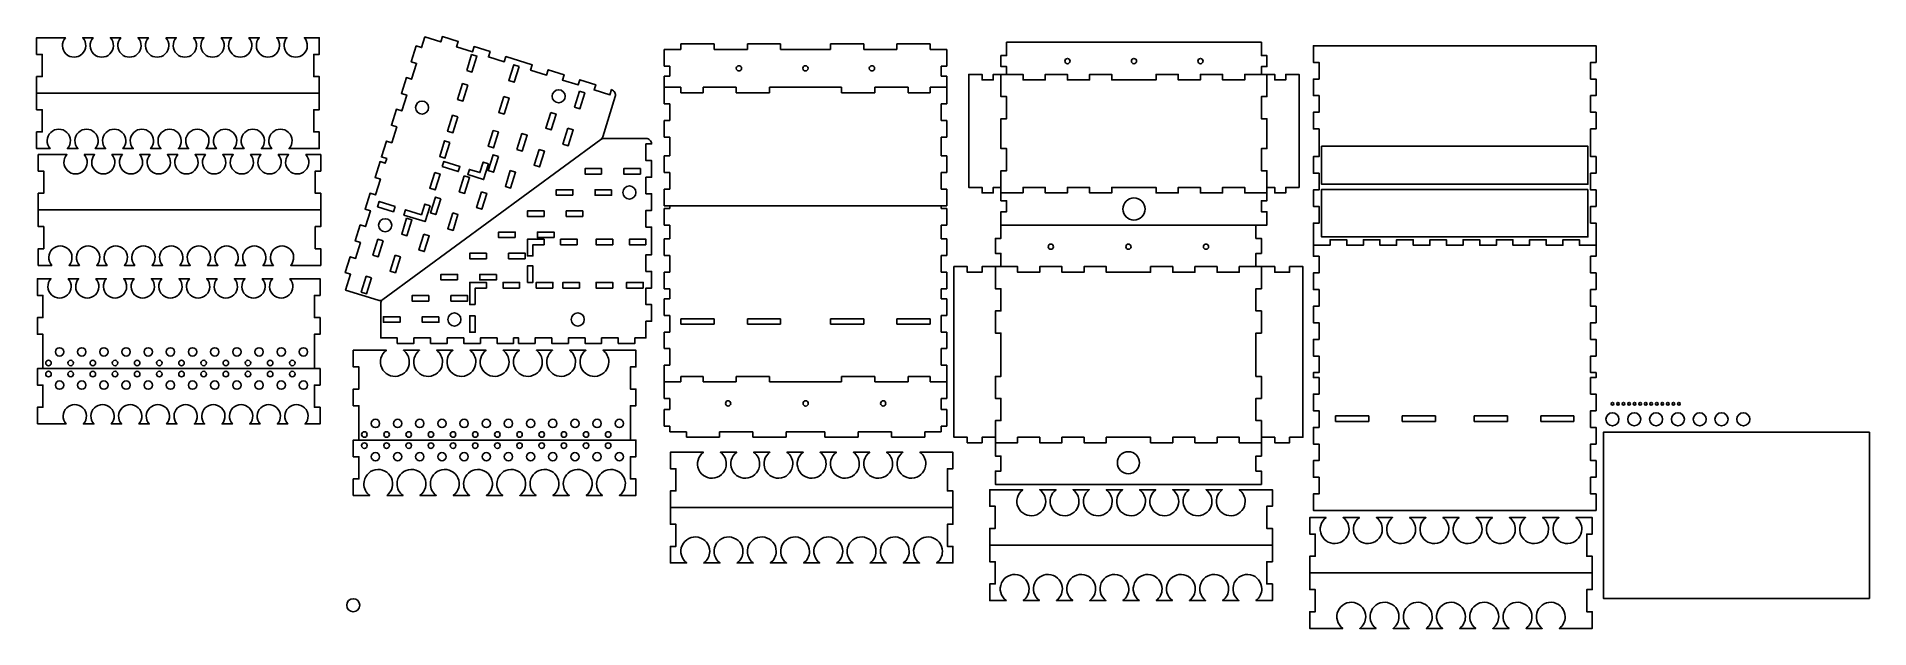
# Model space of a CAD drawing. Header units: inches. Extents: x -14.3 to 68.4, y -1 to 25.7.
import ezdxf

# ---------------------------------------------------------------- set-up
doc = ezdxf.new("R2010")
doc.units = ezdxf.units.IN
doc.header["$MEASUREMENT"] = 0
doc.layers.add('CAD', color=7, linetype='Continuous')
for name, color, linetype, lineweight in [('GW Shelves', 2, 'Continuous', 25), ('Holes', 1, 'Continuous', 25), ('Holes ... Brush Holes', 1, 'Continuous', 25), ('Holes ... Small Magnet Holes', 30, 'Continuous', 25), ('Large Drawer', 3, 'Continuous', 25), ('Sides', 5, 'Continuous', 25), ('Small Drawer', 3, 'Continuous', 25)]:
    doc.layers.add(name, color=color, linetype=linetype, lineweight=lineweight)
doc.layers.add('Holes ... Large Magnet Holes', color=16, linetype='Continuous', lineweight=25, true_color=0x800000)
doc.layers.add('Reaper Shelves', color=96, linetype='Continuous', lineweight=25, true_color=0x008000)

msp = doc.modelspace()

# ---------------------------------------------------------------- linework, layer by layer
at = {"layer": 'CAD', "color": 5, "linetype": 'Continuous'}
for p, q in [((14.031, 25.078), (14.781, 25.078)), ((14.031, 24.328), (14.031, 25.078)), ((14.781, 25.328), (16.281, 25.328)), ((14.781, 25.328), (14.781, 25.078)), ((16.281, 25.328), (16.281, 25.078)), ((16.281, 25.078), (17.781, 25.078)), ((17.781, 25.328), (17.781, 25.078)), ((17.781, 25.328), (19.281, 25.328)), ((19.281, 25.328), (19.281, 25.078)), ((19.281, 25.078), (21.531, 25.078)), ((21.531, 25.328), (21.531, 25.078)), ((21.531, 25.328), (23.031, 25.328)), ((23.031, 25.328), (23.031, 25.078)), ((23.031, 25.078), (24.531, 25.078)), ((24.531, 25.328), (24.531, 25.078)), ((24.531, 25.328), (26.031, 25.328)), ((26.031, 25.328), (26.031, 25.078)), ((26.031, 25.078), (26.781, 25.078)), ((26.781, 25.078), (26.781, 24.328)), ((14.281, 24.328), (14.031, 24.328)), ((14.281, 23.878), (14.281, 24.328)), ((26.781, 24.328), (26.531, 24.328)), ((26.531, 24.328), (26.531, 23.878)), ((14.031, 23.378), (14.031, 23.878)), ((14.281, 23.878), (14.031, 23.878)), ((14.031, 23.378), (14.781, 23.378)), ((14.031, 23.128), (14.031, 23.378)), ((14.781, 23.128), (14.781, 23.378)), ((15.781, 23.128), (15.781, 23.378)), ((15.781, 23.378), (17.281, 23.378)), ((17.281, 23.128), (17.281, 23.378)), ((18.781, 23.128), (18.781, 23.378)), ((18.781, 23.378), (22.031, 23.378)), ((22.031, 23.128), (22.031, 23.378)), ((23.531, 23.128), (23.531, 23.378)), ((23.531, 23.378), (25.031, 23.378)), ((25.031, 23.128), (25.031, 23.378)), ((26.031, 23.128), (26.031, 23.378)), ((26.031, 23.378), (26.781, 23.378)), ((26.781, 23.878), (26.531, 23.878)), ((26.781, 23.878), (26.781, 23.378)), ((26.781, 23.378), (26.781, 23.128)), ((14.031, 22.628), (14.031, 23.128)), ((14.031, 22.628), (14.281, 22.628)), ((14.281, 21.878), (14.281, 22.628)), ((14.781, 23.128), (15.781, 23.128)), ((17.281, 23.128), (18.781, 23.128)), ((22.031, 23.128), (23.531, 23.128)), ((25.031, 23.128), (26.031, 23.128)), ((26.531, 22.628), (26.531, 21.878)), ((26.531, 22.628), (26.781, 22.628)), ((26.781, 23.128), (26.781, 22.628)), ((14.031, 21.878), (14.281, 21.878)), ((14.031, 21.128), (14.031, 21.878)), ((26.531, 21.878), (26.781, 21.878)), ((26.781, 21.878), (26.781, 21.128)), ((14.031, 21.128), (14.281, 21.128)), ((14.281, 20.278), (14.281, 21.128)), ((26.531, 21.128), (26.531, 20.278)), ((26.531, 21.128), (26.781, 21.128)), ((14.031, 19.528), (14.031, 20.278)), ((14.281, 20.278), (14.031, 20.278)), ((26.781, 20.278), (26.531, 20.278)), ((26.781, 20.278), (26.781, 19.528)), ((14.281, 19.528), (14.031, 19.528)), ((14.281, 18.778), (14.281, 19.528)), ((26.781, 19.528), (26.531, 19.528)), ((26.531, 19.528), (26.531, 18.778)), ((14.031, 18.028), (14.031, 18.778)), ((14.281, 18.778), (14.031, 18.778)), ((26.781, 18.778), (26.531, 18.778)), ((26.781, 18.778), (26.781, 18.028)), ((26.781, 18.028), (14.031, 18.028)), ((14.031, 17.903), (14.031, 17.153)), ((14.281, 17.903), (14.031, 17.903)), ((14.281, 18.028), (14.281, 17.903)), ((26.531, 17.903), (26.531, 18.028)), ((26.781, 17.903), (26.531, 17.903)), ((26.781, 17.153), (26.781, 17.903)), ((14.031, 17.153), (14.281, 17.153)), ((14.281, 17.153), (14.281, 16.528)), ((26.531, 17.153), (26.781, 17.153)), ((14.031, 16.528), (14.281, 16.528)), ((14.031, 16.528), (14.031, 15.778)), ((14.031, 15.778), (14.281, 15.778)), ((14.281, 15.778), (14.281, 15.028)), ((26.531, 16.528), (26.781, 16.528)), ((26.531, 15.028), (26.531, 15.778)), ((26.531, 15.778), (26.781, 15.778)), ((26.781, 15.778), (26.781, 16.528)), ((14.031, 15.028), (14.281, 15.028)), ((14.031, 15.028), (14.031, 14.278)), ((26.531, 15.028), (26.781, 15.028)), ((26.781, 14.278), (26.781, 15.028)), ((14.031, 14.278), (14.281, 14.278)), ((14.281, 14.278), (14.281, 13.828)), ((26.531, 13.828), (26.531, 14.278)), ((26.531, 14.278), (26.781, 14.278)), ((14.031, 13.828), (14.281, 13.828)), ((14.031, 13.828), (14.031, 13.078)), ((26.531, 13.828), (26.781, 13.828)), ((26.781, 13.078), (26.781, 13.828)), ((14.031, 13.078), (14.281, 13.078)), ((14.281, 13.078), (14.281, 12.328)), ((26.531, 12.328), (26.531, 13.078)), ((26.531, 13.078), (26.781, 13.078)), ((14.031, 12.328), (14.281, 12.328)), ((14.031, 12.328), (14.031, 11.578)), ((14.031, 11.578), (14.281, 11.578)), ((14.281, 11.578), (14.281, 10.828)), ((26.531, 12.328), (26.781, 12.328)), ((26.531, 10.828), (26.531, 11.578)), ((26.531, 11.578), (26.781, 11.578)), ((26.781, 11.578), (26.781, 12.328)), ((14.031, 10.828), (14.281, 10.828)), ((14.031, 10.828), (14.031, 10.078)), ((26.531, 10.828), (26.781, 10.828)), ((26.781, 10.078), (26.781, 10.828)), ((14.031, 10.078), (14.031, 9.328)), ((14.031, 10.078), (14.781, 10.078)), ((14.781, 10.328), (15.781, 10.328)), ((14.781, 10.328), (14.781, 10.078)), ((15.781, 10.328), (15.781, 10.078)), ((15.781, 10.078), (17.281, 10.078)), ((17.281, 10.328), (17.281, 10.078)), ((17.281, 10.328), (18.781, 10.328)), ((18.781, 10.328), (18.781, 10.078)), ((18.781, 10.078), (22.031, 10.078)), ((22.031, 10.328), (22.031, 10.078)), ((22.031, 10.328), (23.531, 10.328)), ((23.531, 10.328), (23.531, 10.078)), ((23.531, 10.078), (25.031, 10.078)), ((25.031, 10.328), (25.031, 10.078)), ((25.031, 10.328), (26.031, 10.328)), ((26.031, 10.328), (26.031, 10.078)), ((26.031, 10.078), (26.781, 10.078)), ((26.781, 9.328), (26.781, 10.078)), ((14.281, 9.328), (14.031, 9.328)), ((14.281, 9.328), (14.281, 8.828)), ((26.781, 9.328), (26.531, 9.328)), ((26.531, 8.828), (26.531, 9.328)), ((14.031, 8.828), (14.031, 8.078)), ((14.281, 8.828), (14.031, 8.828)), ((26.781, 8.828), (26.531, 8.828)), ((26.781, 8.078), (26.781, 8.828)), ((14.031, 8.078), (14.281, 8.078)), ((14.281, 8.078), (14.281, 7.828)), ((14.281, 7.828), (15.031, 7.828)), ((15.031, 7.828), (15.031, 7.578)), ((15.031, 7.578), (16.531, 7.578)), ((16.531, 7.828), (16.531, 7.578)), ((16.531, 7.828), (18.031, 7.828)), ((18.031, 7.828), (18.031, 7.578)), ((18.031, 7.578), (19.531, 7.578)), ((19.531, 7.828), (19.531, 7.578)), ((19.531, 7.828), (21.281, 7.828)), ((21.281, 7.578), (21.281, 7.828)), ((21.281, 7.578), (22.781, 7.578)), ((22.781, 7.578), (22.781, 7.828)), ((22.781, 7.828), (24.281, 7.828)), ((24.281, 7.578), (24.281, 7.828)), ((24.281, 7.578), (25.781, 7.578)), ((25.781, 7.578), (25.781, 7.828)), ((25.781, 7.828), (26.531, 7.828)), ((26.531, 7.828), (26.531, 8.078)), ((26.531, 8.078), (26.781, 8.078))]:
    msp.add_line(p, q, dxfattribs=at)
at = {"layer": 'CAD', "linetype": 'Continuous', "flags": 128}
for points in [[(43.323, 16.245), (44.073, 16.245), (44.073, 16.495), (44.823, 16.495), (44.823, 16.245), (45.573, 16.245), (45.573, 16.495), (46.323, 16.495), (46.323, 16.245), (47.073, 16.245), (47.073, 16.495), (47.823, 16.495), (47.823, 16.245), (48.573, 16.245), (48.573, 16.495), (49.323, 16.495), (49.323, 16.245), (50.073, 16.245), (50.073, 16.495), (50.823, 16.495), (50.823, 16.245), (51.573, 16.245), (51.573, 16.495), (52.323, 16.495), (52.323, 16.245), (53.073, 16.245), (53.073, 16.495), (53.823, 16.495), (53.823, 16.245), (54.573, 16.245), (54.573, 16.495), (55.323, 16.495), (55.323, 16.245), (56.073, 16.245), (56.073, 16.495), (56.073, 17.245), (55.823, 17.245), (55.823, 17.995), (56.073, 17.995), (56.073, 18.745), (55.823, 18.745), (55.823, 19.495), (56.073, 19.495), (56.073, 20.245), (55.823, 20.245), (55.823, 21.495), (56.073, 21.495), (56.073, 22.245), (55.823, 22.245), (55.823, 22.995), (56.073, 22.995), (56.073, 23.745), (55.823, 23.745), (55.823, 24.495), (56.073, 24.495), (56.073, 25.245), (43.323, 25.245), (43.323, 24.495), (43.573, 24.495), (43.573, 23.745), (43.323, 23.745), (43.323, 22.995), (43.573, 22.995), (43.573, 22.245), (43.323, 22.245), (43.323, 21.495), (43.573, 21.495), (43.573, 20.245), (43.323, 20.245), (43.323, 19.495), (43.573, 19.495), (43.573, 18.745), (43.323, 18.745), (43.323, 17.995), (43.573, 17.995), (43.573, 17.245), (43.323, 17.245), (43.323, 16.495), (43.323, 16.245), (43.323, 15.745), (43.573, 15.745), (43.573, 14.995), (43.323, 14.995), (43.323, 14.245), (43.573, 14.245), (43.573, 13.495), (43.323, 13.495), (43.323, 12.745), (43.573, 12.745), (43.573, 11.995), (43.323, 11.995), (43.323, 11.245), (43.573, 11.245), (43.573, 10.495), (43.323, 10.495), (43.323, 10.275), (43.573, 10.275), (43.573, 9.525), (43.323, 9.525), (43.323, 8.775), (43.573, 8.775), (43.573, 8.025), (43.323, 8.025), (43.323, 7.275), (43.573, 7.275), (43.573, 6.525), (43.323, 6.525), (43.323, 5.775), (43.573, 5.775), (43.573, 5.025), (43.323, 5.025), (43.323, 4.275), (56.073, 4.275), (56.073, 5.025), (55.823, 5.025), (55.823, 5.775), (56.073, 5.775), (56.073, 6.525), (55.823, 6.525), (55.823, 7.275), (56.073, 7.275), (56.073, 8.025), (55.823, 8.025), (55.823, 8.775), (56.073, 8.775), (56.073, 9.525), (55.823, 9.525), (55.823, 10.275), (56.073, 10.275), (56.073, 10.495), (55.823, 10.495), (55.823, 11.245), (56.073, 11.245), (56.073, 11.995), (55.823, 11.995), (55.823, 12.745), (56.073, 12.745), (56.073, 13.495), (55.823, 13.495), (55.823, 14.245), (56.073, 14.245), (56.073, 14.995), (55.823, 14.995), (55.823, 15.745), (56.073, 15.745), (56.073, 16.245)], [(68.402, 0.305), (68.402, 7.805), (56.402, 7.805), (56.402, 0.305), (68.402, 0.305)]]:
    msp.add_lwpolyline(points, dxfattribs=at)
at = {"layer": 'CAD', "flags": 128}
for points in [[(43.688, 20.715), (43.688, 18.995), (55.708, 18.995), (55.708, 20.715), (43.688, 20.715)], [(55.708, 18.765), (55.708, 16.62), (43.688, 16.62), (43.688, 18.765), (55.708, 18.765)]]:
    msp.add_lwpolyline(points, dxfattribs=at)
at = {"layer": 'CAD', "color": 5, "linetype": 'Continuous'}
for centre, radius in [((56.811, 9.09), 0.0591), ((57.061, 9.09), 0.0591), ((57.311, 9.09), 0.0591), ((57.561, 9.09), 0.0591), ((57.811, 9.09), 0.0591), ((58.061, 9.09), 0.0591), ((58.311, 9.09), 0.0591), ((58.561, 9.09), 0.0591), ((58.811, 9.09), 0.0591), ((59.061, 9.09), 0.0591), ((59.311, 9.09), 0.0591), ((59.561, 9.09), 0.0591), ((59.811, 9.09), 0.0591), ((56.811, 8.39), 0.295), ((57.795, 8.39), 0.295), ((58.78, 8.39), 0.295), ((59.764, 8.39), 0.295), ((60.748, 8.39), 0.295), ((61.732, 8.39), 0.295), ((62.717, 8.39), 0.295), ((0, 0), 0.295)]:
    msp.add_circle(centre, radius, dxfattribs=at)
at = {"layer": 'GW Shelves', "linetype": 'Continuous'}
for p, q in [((27.057, 4.406), (14.307, 4.406)), ((41.467, 2.713), (28.717, 2.713))]:
    msp.add_line(p, q, dxfattribs=at)
at = {"layer": 'GW Shelves', "linetype": 'Continuous', "flags": 128}
for points in [[(0.253, 7.453), (0.253, 9.003), (0.003, 9.003), (0.003, 9.753), (0.253, 9.753), (0.253, 10.753), (0.003, 10.753), (0.003, 11.503), (1.495, 11.503, 1.629793), (2.528, 10.978, 0.239484), (2.261, 11.503), (2.995, 11.503, 1.629793), (4.028, 10.978, 0.239484), (3.761, 11.503), (4.495, 11.503, 1.629793), (5.528, 10.978, 0.239484), (5.261, 11.503), (5.995, 11.503, 1.629793), (7.028, 10.978, 0.239484), (6.761, 11.503), (7.495, 11.503, 1.629793), (8.528, 10.978, 0.239484), (8.261, 11.503), (8.995, 11.503, 1.629793), (10.028, 10.978, 0.239484), (9.761, 11.503), (10.495, 11.503, 1.629793), (11.528, 10.978, 0.239484), (11.261, 11.503), (12.753, 11.503), (12.753, 10.753), (12.503, 10.753), (12.503, 9.753), (12.753, 9.753), (12.753, 9.003), (12.503, 9.003), (12.503, 7.453)], [(1.511, 4.953, 1.629793), (0.478, 5.478, 0.239484), (0.745, 4.953), (0.003, 4.953), (0.003, 5.703), (0.253, 5.703), (0.253, 6.703), (0.003, 6.703), (0.003, 7.453), (12.753, 7.453), (12.753, 6.703), (12.503, 6.703), (12.503, 5.703), (12.753, 5.703), (12.753, 4.953), (12.011, 4.953, 1.629793), (10.978, 5.478, 0.239484), (11.245, 4.953), (10.511, 4.953, 1.629793), (9.478, 5.478, 0.239484), (9.745, 4.953), (9.011, 4.953, 1.629793), (7.978, 5.478, 0.239484), (8.245, 4.953), (7.511, 4.953, 1.629793), (6.478, 5.478, 0.239484), (6.745, 4.953), (6.011, 4.953, 1.629793), (4.978, 5.478, 0.239484), (5.245, 4.953), (4.511, 4.953, 1.629793), (3.478, 5.478, 0.239484), (3.745, 4.953), (3.011, 4.953, 1.629793), (1.978, 5.478, 0.239484), (2.245, 4.953), (1.511, 4.953)], [(19.832, 6.381, 0.239484), (19.565, 6.906), (20.299, 6.906, 1.629793), (21.332, 6.381, 0.239484), (21.065, 6.906), (21.799, 6.906, 1.629793), (22.832, 6.381, 0.239484), (22.565, 6.906), (23.299, 6.906, 1.629793), (24.332, 6.381, 0.239484), (24.065, 6.906), (24.799, 6.906, 1.629793), (25.832, 6.381, 0.239484), (25.565, 6.906), (27.057, 6.906), (27.057, 6.156), (26.807, 6.156), (26.807, 5.156), (27.057, 5.156), (27.057, 4.406), (27.057, 3.656), (26.807, 3.656), (26.807, 2.656), (27.057, 2.656), (27.057, 1.906), (26.315, 1.906, 0.239484), (26.582, 2.431, 1.629793), (25.549, 1.906), (24.815, 1.906, 0.239484), (25.082, 2.431, 1.629793), (24.049, 1.906), (23.315, 1.906, 0.239484), (23.582, 2.431, 1.629793), (22.549, 1.906), (21.815, 1.906, 0.239484), (22.082, 2.431, 1.629793), (21.049, 1.906), (20.315, 1.906, 0.239484), (20.582, 2.431, 1.629793), (19.549, 1.906), (18.815, 1.906, 0.239484), (19.082, 2.431, 1.629793), (18.049, 1.906), (17.315, 1.906, 0.239484), (17.582, 2.431, 1.629793), (16.549, 1.906), (15.815, 1.906, 0.239484), (16.082, 2.431, 1.629793), (15.049, 1.906), (14.307, 1.906), (14.307, 2.656), (14.557, 2.656), (14.557, 3.656), (14.307, 3.656), (14.307, 4.406), (14.307, 5.156), (14.557, 5.156), (14.557, 6.156), (14.307, 6.156), (14.307, 6.906), (15.799, 6.906, 1.629793), (16.832, 6.381, 0.239484), (16.565, 6.906), (17.299, 6.906, 1.629793), (18.332, 6.381, 0.239484), (18.065, 6.906), (18.799, 6.906, 1.629793), (19.832, 6.381)], [(37.242, 4.688, 0.239484), (36.975, 5.213), (37.708, 5.213, 1.629793), (38.742, 4.688, 0.239484), (38.475, 5.213), (39.208, 5.213, 1.629793), (40.242, 4.688, 0.239484), (39.975, 5.213), (41.467, 5.213), (41.467, 4.463), (41.217, 4.463), (41.217, 3.463), (41.467, 3.463), (41.467, 2.713), (41.467, 1.963), (41.217, 1.963), (41.217, 0.963), (41.467, 0.963), (41.467, 0.213), (40.725, 0.213, 0.239484), (40.992, 0.738, 1.629793), (39.958, 0.213), (39.225, 0.213, 0.239484), (39.492, 0.738, 1.629793), (38.458, 0.213), (37.725, 0.213, 0.239484), (37.992, 0.738, 1.629793), (36.958, 0.213), (36.225, 0.213, 0.239484), (36.492, 0.738, 1.629793), (35.458, 0.213), (34.725, 0.213, 0.239484), (34.992, 0.738, 1.629793), (33.958, 0.213), (33.225, 0.213, 0.239484), (33.492, 0.738, 1.629793), (32.458, 0.213), (31.725, 0.213, 0.239484), (31.992, 0.738, 1.629793), (30.958, 0.213), (30.225, 0.213, 0.239484), (30.492, 0.738, 1.629793), (29.458, 0.213), (28.717, 0.213), (28.717, 0.963), (28.967, 0.963), (28.967, 1.963), (28.717, 1.963), (28.717, 2.713), (28.717, 3.463), (28.967, 3.463), (28.967, 4.463), (28.717, 4.463), (28.717, 5.213), (30.208, 5.213, 1.629793), (31.242, 4.688, 0.239484), (30.975, 5.213), (31.708, 5.213, 1.629793), (32.742, 4.688, 0.239484), (32.475, 5.213), (33.208, 5.213, 1.629793), (34.242, 4.688, 0.239484), (33.975, 5.213), (34.708, 5.213, 1.629793), (35.742, 4.688, 0.239484), (35.475, 5.213), (36.208, 5.213, 1.629793), (37.242, 4.688)], [(43.153, 1.457), (55.903, 1.457), (55.903, 0.707), (55.653, 0.707), (55.653, -0.293), (55.903, -0.293), (55.903, -1.043), (54.411, -1.043, 0.239484), (54.678, -0.518, 1.629793), (53.644, -1.043), (52.911, -1.043, 0.239484), (53.178, -0.518, 1.629793), (52.144, -1.043), (51.411, -1.043, 0.239484), (51.678, -0.518, 1.629793), (50.644, -1.043), (49.911, -1.043, 0.239484), (50.178, -0.518, 1.629793), (49.144, -1.043), (48.411, -1.043, 0.239484), (48.678, -0.518, 1.629793), (47.644, -1.043), (46.911, -1.043, 0.239484), (47.178, -0.518, 1.629793), (46.144, -1.043), (45.411, -1.043, 0.239484), (45.678, -0.518, 1.629793), (44.644, -1.043), (43.153, -1.043), (43.153, -0.293), (43.403, -0.293), (43.403, 0.707), (43.153, 0.707), (43.153, 1.457), (43.153, 2.207), (43.403, 2.207), (43.403, 3.207), (43.153, 3.207), (43.153, 3.957), (43.894, 3.957, 1.629793), (44.928, 3.432, 0.239484), (44.661, 3.957), (45.394, 3.957, 1.629793), (46.428, 3.432, 0.239484), (46.161, 3.957), (46.894, 3.957, 1.629793), (47.928, 3.432, 0.239484), (47.661, 3.957), (48.394, 3.957, 1.629793), (49.428, 3.432, 0.239484), (49.161, 3.957), (49.894, 3.957, 1.629793), (50.928, 3.432, 0.239484), (50.661, 3.957), (51.394, 3.957, 1.629793), (52.428, 3.432, 0.239484), (52.161, 3.957), (52.894, 3.957, 1.629793), (53.928, 3.432, 0.239484), (53.661, 3.957), (54.394, 3.957, 1.629793), (55.428, 3.432, 0.239484), (55.161, 3.957), (55.903, 3.957), (55.903, 3.207), (55.653, 3.207), (55.653, 2.207), (55.903, 2.207), (55.903, 1.457)]]:
    msp.add_lwpolyline(points, format="xyb", dxfattribs=at)
at = {"layer": 'Holes', "linetype": 'Continuous'}
for p, q in [((14.781, 12.928), (16.281, 12.928)), ((14.781, 12.928), (14.781, 12.678)), ((14.781, 12.678), (16.281, 12.678)), ((16.281, 12.928), (16.281, 12.678)), ((17.781, 12.928), (17.781, 12.678)), ((17.781, 12.928), (19.281, 12.928)), ((17.781, 12.678), (19.281, 12.678)), ((19.281, 12.928), (19.281, 12.678)), ((21.531, 12.928), (21.531, 12.678)), ((21.531, 12.928), (23.031, 12.928)), ((21.531, 12.678), (23.031, 12.678)), ((23.031, 12.928), (23.031, 12.678)), ((24.531, 12.928), (24.531, 12.678)), ((24.531, 12.928), (26.031, 12.928)), ((24.531, 12.678), (26.031, 12.678)), ((26.031, 12.928), (26.031, 12.678)), ((44.323, 8.545), (44.323, 8.295)), ((45.823, 8.545), (44.323, 8.545)), ((45.823, 8.295), (44.323, 8.295)), ((45.823, 8.545), (45.823, 8.295)), ((47.323, 8.545), (47.323, 8.295)), ((48.823, 8.545), (47.323, 8.545)), ((48.823, 8.295), (47.323, 8.295)), ((48.823, 8.545), (48.823, 8.295)), ((50.573, 8.545), (50.573, 8.295)), ((52.073, 8.545), (50.573, 8.545)), ((52.073, 8.295), (50.573, 8.295)), ((52.073, 8.545), (52.073, 8.295)), ((55.073, 8.545), (53.573, 8.545)), ((53.573, 8.545), (53.573, 8.295)), ((55.073, 8.295), (53.573, 8.295)), ((55.073, 8.545), (55.073, 8.295))]:
    msp.add_line(p, q, dxfattribs=at)
at = {"layer": 'Holes', "linetype": 'Continuous', "flags": 128}
for points in [[(5.118, 24.136), (5.342, 24.851), (5.581, 24.777), (5.356, 24.061), (5.118, 24.136)], [(7.479, 24.313), (7.24, 24.388), (7.016, 23.672), (7.254, 23.597), (7.479, 24.313)], [(5.169, 23.465), (4.931, 23.539), (4.707, 22.824), (4.945, 22.749), (5.169, 23.465)], [(10.209, 23.195), (10.448, 23.121), (10.224, 22.405), (9.985, 22.48), (10.209, 23.195)], [(6.792, 22.956), (7.03, 22.882), (6.806, 22.166), (6.567, 22.241), (6.792, 22.956)], [(4.721, 22.033), (4.482, 22.108), (4.258, 21.392), (4.497, 21.318), (4.721, 22.033)], [(8.909, 22.24), (9.148, 22.166), (8.924, 21.45), (8.685, 21.525), (8.909, 22.24)], [(9.686, 21.525), (9.925, 21.451), (9.701, 20.735), (9.462, 20.81), (9.686, 21.525)], [(4.362, 20.888), (4.124, 20.963), (3.899, 20.247), (4.138, 20.172), (4.362, 20.888)], [(6.313, 21.429), (6.552, 21.355), (6.328, 20.639), (6.089, 20.714), (6.313, 21.429)], [(7.385, 20.57), (7.609, 21.285), (7.848, 21.211), (7.624, 20.495), (7.385, 20.57)], [(4.018, 19.791), (4.093, 20.029), (4.809, 19.805), (4.734, 19.566), (4.018, 19.791)], [(6.103, 19.923), (5.865, 19.998), (5.715, 19.521), (5.238, 19.67), (5.163, 19.432), (5.879, 19.208), (6.103, 19.923)], [(6.548, 20.256), (6.309, 20.33), (6.085, 19.615), (6.324, 19.54), (6.548, 20.256)], [(8.386, 20.57), (8.625, 20.496), (8.401, 19.78), (8.162, 19.855), (8.386, 20.57)], [(3.675, 19.531), (3.914, 19.457), (3.689, 18.741), (3.451, 18.816), (3.675, 19.531)], [(5.009, 19.375), (5.248, 19.301), (5.024, 18.585), (4.785, 18.66), (5.009, 19.375)], [(7.086, 19.615), (7.325, 19.541), (7.101, 18.825), (6.862, 18.9), (7.086, 19.615)], [(11.207, 19.455), (11.207, 19.705), (10.457, 19.705), (10.457, 19.455), (11.207, 19.455)], [(12.957, 19.455), (12.957, 19.705), (12.207, 19.705), (12.207, 19.455), (12.957, 19.455)], [(1.884, 17.997), (1.169, 18.221), (1.094, 17.982), (1.81, 17.758), (1.884, 17.997)], [(3.948, 18.346), (3.709, 18.42), (3.485, 17.705), (3.724, 17.63), (3.948, 18.346)], [(5.786, 18.66), (6.025, 18.586), (5.801, 17.87), (5.562, 17.945), (5.786, 18.66)], [(9.907, 18.5), (9.907, 18.75), (9.157, 18.75), (9.157, 18.5), (9.907, 18.5)], [(11.657, 18.75), (11.657, 18.5), (10.907, 18.5), (10.907, 18.75), (11.657, 18.75)], [(2.409, 17.465), (2.648, 17.391), (2.424, 16.675), (2.185, 16.75), (2.409, 17.465)], [(3.465, 18.025), (3.227, 18.1), (3.077, 17.623), (2.361, 17.847), (2.287, 17.609), (3.241, 17.31), (3.465, 18.025)], [(4.486, 17.705), (4.725, 17.631), (4.501, 16.915), (4.262, 16.99), (4.486, 17.705)], [(8.607, 17.545), (8.607, 17.795), (7.857, 17.795), (7.857, 17.545), (8.607, 17.545)], [(10.357, 17.545), (10.357, 17.795), (9.607, 17.795), (9.607, 17.545), (10.357, 17.545)], [(3.186, 16.75), (3.425, 16.676), (3.201, 15.96), (2.962, 16.035), (3.186, 16.75)], [(7.307, 16.59), (7.307, 16.84), (6.557, 16.84), (6.557, 16.59), (7.307, 16.59)], [(9.057, 16.59), (9.057, 16.84), (8.307, 16.84), (8.307, 16.59), (9.057, 16.59)], [(1.35, 16.44), (1.111, 16.515), (0.887, 15.799), (1.125, 15.725), (1.35, 16.44)], [(1.886, 15.795), (2.125, 15.721), (1.901, 15.005), (1.662, 15.08), (1.886, 15.795)], [(6.007, 15.635), (6.007, 15.885), (5.257, 15.885), (5.257, 15.635), (6.007, 15.635)], [(7.757, 15.635), (7.757, 15.885), (7.007, 15.885), (7.007, 15.635), (7.757, 15.635)], [(8.607, 16.265), (8.607, 16.515), (7.857, 16.515), (7.857, 15.765), (8.107, 15.765), (8.107, 16.265), (8.607, 16.265)], [(10.107, 16.265), (10.107, 16.515), (9.357, 16.515), (9.357, 16.265), (10.107, 16.265)], [(11.707, 16.265), (11.707, 16.515), (10.957, 16.515), (10.957, 16.265), (11.707, 16.265)], [(13.207, 16.265), (13.207, 16.515), (12.457, 16.515), (12.457, 16.265), (13.207, 16.265)], [(4.707, 14.68), (4.707, 14.93), (3.957, 14.93), (3.957, 14.68), (4.707, 14.68)], [(6.457, 14.93), (6.457, 14.68), (5.707, 14.68), (5.707, 14.93), (6.457, 14.93)], [(7.857, 14.565), (8.107, 14.565), (8.107, 15.315), (7.857, 15.315), (7.857, 14.565)], [(0.826, 14.77), (0.588, 14.845), (0.363, 14.129), (0.602, 14.055), (0.826, 14.77)], [(5.507, 13.565), (5.507, 14.315), (6.007, 14.315), (6.007, 14.565), (5.257, 14.565), (5.257, 13.565), (5.507, 13.565)], [(7.507, 14.315), (7.507, 14.565), (6.757, 14.565), (6.757, 14.315), (7.507, 14.315)], [(9.007, 14.315), (9.007, 14.565), (8.257, 14.565), (8.257, 14.315), (9.007, 14.315)], [(10.207, 14.315), (10.207, 14.565), (9.457, 14.565), (9.457, 14.315), (10.207, 14.315)], [(11.707, 14.315), (11.707, 14.565), (10.957, 14.565), (10.957, 14.315), (11.707, 14.315)], [(13.082, 14.315), (13.082, 14.565), (12.332, 14.565), (12.332, 14.315), (13.082, 14.315)], [(3.407, 13.725), (3.407, 13.975), (2.657, 13.975), (2.657, 13.725), (3.407, 13.725)], [(4.407, 13.725), (5.157, 13.725), (5.157, 13.975), (4.407, 13.975), (4.407, 13.725)], [(2.112, 13.02), (2.112, 12.77), (1.362, 12.77), (1.362, 13.02), (2.112, 13.02)], [(3.862, 13.02), (3.862, 12.77), (3.112, 12.77), (3.112, 13.02), (3.862, 13.02)], [(5.507, 13.065), (5.507, 12.315), (5.257, 12.315), (5.257, 13.065), (5.507, 13.065)]]:
    msp.add_lwpolyline(points, dxfattribs=at)
at = {"layer": 'Holes', "linetype": 'Continuous'}
for centre in [(35.223, 17.879), (34.973, 6.429)]:
    msp.add_circle(centre, 0.5, dxfattribs=at)
at = {"layer": 'Holes ... Brush Holes', "linetype": 'Continuous'}
for centre, radius in [((-13.249, 11.432), 0.188), ((-12.249, 11.432), 0.188), ((-11.249, 11.432), 0.188), ((-10.249, 11.432), 0.188), ((-9.249, 11.432), 0.188), ((-8.249, 11.432), 0.188), ((-7.249, 11.432), 0.188), ((-6.249, 11.432), 0.188), ((-5.249, 11.432), 0.188), ((-4.249, 11.432), 0.188), ((-3.249, 11.432), 0.188), ((-2.249, 11.432), 0.188), ((-13.749, 10.932), 0.125), ((-12.749, 10.932), 0.125), ((-11.749, 10.932), 0.125), ((-10.749, 10.932), 0.125), ((-9.749, 10.932), 0.125), ((-8.749, 10.932), 0.125), ((-7.749, 10.932), 0.125), ((-6.749, 10.932), 0.125), ((-5.749, 10.932), 0.125), ((-4.749, 10.932), 0.125), ((-3.749, 10.932), 0.125), ((-2.749, 10.932), 0.125), ((-13.749, 10.432), 0.125), ((-13.249, 9.932), 0.188), ((-12.749, 10.432), 0.125), ((-12.249, 9.932), 0.188), ((-11.749, 10.432), 0.125), ((-11.249, 9.932), 0.188), ((-10.749, 10.432), 0.125), ((-10.249, 9.932), 0.188), ((-9.749, 10.432), 0.125), ((-9.249, 9.932), 0.188), ((-8.749, 10.432), 0.125), ((-8.249, 9.932), 0.188), ((-7.749, 10.432), 0.125), ((-7.249, 9.932), 0.188), ((-6.749, 10.432), 0.125), ((-6.249, 9.932), 0.188), ((-5.749, 10.432), 0.125), ((-5.249, 9.932), 0.188), ((-4.749, 10.432), 0.125), ((-4.249, 9.932), 0.188), ((-3.749, 10.432), 0.125), ((-3.249, 9.932), 0.188), ((-2.749, 10.432), 0.125), ((-2.249, 9.932), 0.188), ((1.003, 8.203), 0.188), ((2.003, 8.203), 0.188), ((3.003, 8.203), 0.188), ((4.003, 8.203), 0.188), ((5.003, 8.203), 0.188), ((6.003, 8.203), 0.188), ((7.003, 8.203), 0.188), ((8.003, 8.203), 0.188), ((9.003, 8.203), 0.188), ((10.003, 8.203), 0.188), ((11.003, 8.203), 0.188), ((12.003, 8.203), 0.188), ((0.503, 7.703), 0.125), ((1.503, 7.703), 0.125), ((2.503, 7.703), 0.125), ((3.503, 7.703), 0.125), ((4.503, 7.703), 0.125), ((5.503, 7.703), 0.125), ((6.503, 7.703), 0.125), ((7.503, 7.703), 0.125), ((8.503, 7.703), 0.125), ((9.503, 7.703), 0.125), ((10.503, 7.703), 0.125), ((11.503, 7.703), 0.125), ((0.503, 7.203), 0.125), ((1.003, 6.703), 0.188), ((1.503, 7.203), 0.125), ((2.003, 6.703), 0.188), ((2.503, 7.203), 0.125), ((3.003, 6.703), 0.188), ((3.503, 7.203), 0.125), ((4.003, 6.703), 0.188), ((4.503, 7.203), 0.125), ((5.003, 6.703), 0.188), ((5.503, 7.203), 0.125), ((6.003, 6.703), 0.188), ((6.503, 7.203), 0.125), ((7.003, 6.703), 0.188), ((7.503, 7.203), 0.125), ((8.003, 6.703), 0.188), ((8.503, 7.203), 0.125), ((9.003, 6.703), 0.188), ((9.503, 7.203), 0.125), ((10.003, 6.703), 0.188), ((10.503, 7.203), 0.125), ((11.003, 6.703), 0.188), ((11.503, 7.203), 0.125), ((12.003, 6.703), 0.188)]:
    msp.add_circle(centre, radius, dxfattribs=at)
at = {"layer": 'Holes ... Large Magnet Holes', "linetype": 'Continuous'}
for centre in [(9.268, 22.966), (3.103, 22.456), (12.457, 18.625), (1.44, 17.146), (4.562, 12.895), (10.127, 12.895)]:
    msp.add_circle(centre, 0.295, dxfattribs=at)
at = {"layer": 'Holes ... Small Magnet Holes', "color": 5, "linetype": 'Continuous'}
msp.add_line((26.531, 16.528), (26.531, 17.153), dxfattribs=at)
at = {"layer": 'Holes ... Small Magnet Holes', "linetype": 'Continuous'}
for centre in [(17.401, 24.228), (20.401, 24.228), (23.401, 24.228), (32.223, 24.554), (35.223, 24.554), (38.223, 24.554), (31.473, 16.179), (34.973, 16.179), (38.473, 16.179), (16.911, 9.108), (20.411, 9.108), (23.911, 9.108)]:
    msp.add_circle(centre, 0.118, dxfattribs=at)
at = {"layer": 'Large Drawer', "linetype": 'Continuous', "flags": 128}
for points in [[(29.223, 17.154), (29.223, 16.554), (28.973, 16.554), (28.973, 15.879), (29.223, 15.879), (29.223, 15.279)], [(40.723, 17.154), (40.723, 16.554), (40.973, 16.554), (40.973, 15.879), (40.723, 15.879), (40.723, 15.279)], [(28.973, 7.579), (28.373, 7.579), (28.373, 7.329), (27.698, 7.329), (27.698, 7.579), (27.098, 7.579), (27.098, 15.279), (27.698, 15.279), (27.698, 15.029), (28.373, 15.029), (28.373, 15.279), (28.973, 15.279)], [(40.973, 15.279), (41.573, 15.279), (41.573, 15.029), (42.248, 15.029), (42.248, 15.279), (42.848, 15.279), (42.848, 7.579), (42.248, 7.579), (42.248, 7.329), (41.573, 7.329), (41.573, 7.579), (40.973, 7.579)], [(40.973, 7.329), (40.973, 6.729), (40.723, 6.729), (40.723, 6.054), (40.973, 6.054), (40.973, 5.454), (28.973, 5.454), (28.973, 6.054), (29.223, 6.054), (29.223, 6.729), (28.973, 6.729), (28.973, 7.329)]]:
    msp.add_lwpolyline(points, dxfattribs=at)
msp.add_lwpolyline([(39.973, 15.279), (39.973, 15.029), (38.973, 15.029), (38.973, 15.279), (37.973, 15.279), (37.973, 15.029), (36.973, 15.029), (36.973, 15.279), (35.973, 15.279), (35.973, 15.029), (33.973, 15.029), (33.973, 15.279), (32.973, 15.279), (32.973, 15.029), (31.973, 15.029), (31.973, 15.279), (30.973, 15.279), (30.973, 15.029), (29.973, 15.029), (29.973, 15.279), (28.973, 15.279), (28.973, 14.279), (29.223, 14.279), (29.223, 13.279), (28.973, 13.279), (28.973, 12.279), (29.223, 12.279), (29.223, 10.329), (28.973, 10.329), (28.973, 9.329), (29.223, 9.329), (29.223, 8.329), (28.973, 8.329), (28.973, 7.329), (29.973, 7.329), (29.973, 7.579), (30.973, 7.579), (30.973, 7.329), (31.973, 7.329), (31.973, 7.579), (32.973, 7.579), (32.973, 7.329), (33.973, 7.329), (33.973, 7.579), (35.973, 7.579), (35.973, 7.329), (36.973, 7.329), (36.973, 7.579), (37.973, 7.579), (37.973, 7.329), (38.973, 7.329), (38.973, 7.579), (39.973, 7.579), (39.973, 7.329), (40.973, 7.329), (40.973, 8.329), (40.723, 8.329), (40.723, 9.329), (40.973, 9.329), (40.973, 10.329), (40.723, 10.329), (40.723, 12.279), (40.973, 12.279), (40.973, 13.279), (40.723, 13.279), (40.723, 14.279), (40.973, 14.279), (40.973, 15.279)], close=True, dxfattribs=at)
at = {"layer": 'Reaper Shelves', "linetype": 'Continuous'}
for p, q in [((-14.284, 23.107), (-1.534, 23.107)), ((-14.214, 17.838), (-1.464, 17.838))]:
    msp.add_line(p, q, dxfattribs=at)
at = {"layer": 'Reaper Shelves', "linetype": 'Continuous', "flags": 128}
for points in [[(-8.456, 25.607), (-7.989, 25.607, 2.236068), (-7.206, 25.607), (-6.739, 25.607, 2.236068), (-5.956, 25.607), (-5.489, 25.607, 2.236068), (-4.706, 25.607), (-4.239, 25.607, 2.236068), (-3.456, 25.607), (-2.989, 25.607, 2.236068), (-2.206, 25.607), (-1.534, 25.607), (-1.534, 24.857), (-1.784, 24.857), (-1.784, 23.857), (-1.534, 23.857), (-1.534, 23.107), (-1.534, 22.357), (-1.784, 22.357), (-1.784, 21.357), (-1.534, 21.357), (-1.534, 20.607), (-2.893, 20.607, 2.236068), (-3.676, 20.607), (-4.143, 20.607, 2.236068), (-4.926, 20.607), (-5.393, 20.607, 2.236068), (-6.176, 20.607), (-6.643, 20.607, 2.236068), (-7.426, 20.607), (-7.893, 20.607, 2.236068), (-8.676, 20.607), (-9.143, 20.607, 2.236068), (-9.926, 20.607), (-10.393, 20.607, 2.236068), (-11.176, 20.607), (-11.643, 20.607, 2.236068), (-12.426, 20.607), (-12.893, 20.607, 2.236068), (-13.676, 20.607), (-14.284, 20.607), (-14.284, 21.357), (-14.034, 21.357), (-14.034, 22.357), (-14.284, 22.357), (-14.284, 23.107), (-14.284, 23.857), (-14.034, 23.857), (-14.034, 24.857), (-14.284, 24.857), (-14.284, 25.607), (-12.989, 25.607, 2.236068), (-12.206, 25.607), (-11.739, 25.607, 2.236068), (-10.956, 25.607), (-10.489, 25.607, 2.236068), (-9.706, 25.607), (-9.239, 25.607, 2.236068), (-8.456, 25.607)], [(-12.136, 20.338), (-11.668, 20.338, 2.236068), (-10.886, 20.338), (-10.418, 20.338, 2.236068), (-9.636, 20.338), (-9.168, 20.338, 2.236068), (-8.386, 20.338), (-7.918, 20.338, 2.236068), (-7.136, 20.338), (-6.668, 20.338, 2.236068), (-5.886, 20.338), (-5.418, 20.338, 2.236068), (-4.636, 20.338), (-4.168, 20.338, 2.236068), (-3.386, 20.338), (-2.918, 20.338, 2.236068), (-2.136, 20.338), (-1.464, 20.338), (-1.464, 19.588), (-1.714, 19.588), (-1.714, 18.588), (-1.464, 18.588), (-1.464, 17.838), (-1.464, 17.088), (-1.714, 17.088), (-1.714, 16.088), (-1.464, 16.088), (-1.464, 15.338), (-2.823, 15.338, 2.236068), (-3.605, 15.338), (-4.073, 15.338, 2.236068), (-4.855, 15.338), (-5.323, 15.338, 2.236068), (-6.105, 15.338), (-6.573, 15.338, 2.236068), (-7.355, 15.338), (-7.823, 15.338, 2.236068), (-8.605, 15.338), (-9.073, 15.338, 2.236068), (-9.855, 15.338), (-10.323, 15.338, 2.236068), (-11.105, 15.338), (-11.573, 15.338, 2.236068), (-12.355, 15.338), (-12.823, 15.338, 2.236068), (-13.605, 15.338), (-14.214, 15.338), (-14.214, 16.088), (-13.964, 16.088), (-13.964, 17.088), (-14.214, 17.088), (-14.214, 17.838), (-14.214, 18.588), (-13.964, 18.588), (-13.964, 19.588), (-14.214, 19.588), (-14.214, 20.338), (-12.918, 20.338, 2.236068), (-12.136, 20.338)], [(-13.999, 10.682), (-13.999, 12.232), (-14.249, 12.232), (-14.249, 12.982), (-13.999, 12.982), (-13.999, 13.982), (-14.249, 13.982), (-14.249, 14.732), (-13.64, 14.732, 2.236068), (-12.858, 14.732), (-12.39, 14.732, 2.236068), (-11.608, 14.732), (-11.14, 14.732, 2.236068), (-10.358, 14.732), (-9.89, 14.732, 2.236068), (-9.108, 14.732), (-8.64, 14.732, 2.236068), (-7.858, 14.732), (-7.39, 14.732, 2.236068), (-6.608, 14.732), (-6.14, 14.732, 2.236068), (-5.358, 14.732), (-4.89, 14.732, 2.236068), (-4.108, 14.732), (-3.64, 14.732, 2.236068), (-2.858, 14.732), (-1.499, 14.732), (-1.499, 13.982), (-1.749, 13.982), (-1.749, 12.982), (-1.499, 12.982), (-1.499, 12.232), (-1.749, 12.232), (-1.749, 10.682)], [(-14.249, 8.182), (-14.249, 8.932), (-13.999, 8.932), (-13.999, 9.932), (-14.249, 9.932), (-14.249, 10.682), (-1.499, 10.682), (-1.499, 9.932), (-1.749, 9.932), (-1.749, 8.932), (-1.499, 8.932), (-1.499, 8.182), (-2.171, 8.182, 2.236068), (-2.953, 8.182), (-3.421, 8.182, 2.236068), (-4.203, 8.182), (-4.671, 8.182, 2.236068), (-5.453, 8.182), (-5.921, 8.182, 2.236068), (-6.703, 8.182), (-7.171, 8.182, 2.236068), (-7.953, 8.182), (-8.421, 8.182, 2.236068), (-9.203, 8.182), (-9.671, 8.182, 2.236068), (-10.453, 8.182), (-10.921, 8.182, 2.236068), (-11.703, 8.182), (-12.171, 8.182, 2.236068), (-12.953, 8.182), (-14.249, 8.182)]]:
    msp.add_lwpolyline(points, format="xyb", dxfattribs=at)
at = {"layer": 'Sides', "linetype": 'Continuous', "flags": 128}
msp.add_lwpolyline([(1.339, 13.8, -0.238687), (1.117, 13.763), (-0.347, 14.221), (-0.122, 14.937), (-0.361, 15.011), (-0.137, 15.727), (0.102, 15.652), (0.326, 16.368), (0.088, 16.443), (0.312, 17.159), (0.55, 17.084), (0.775, 17.799), (0.536, 17.874), (0.76, 18.59), (0.999, 18.515), (1.223, 19.231), (0.984, 19.306), (1.209, 20.021), (1.447, 19.947), (1.513, 20.156), (1.274, 20.231), (1.499, 20.947), (1.737, 20.872), (1.962, 21.588), (1.723, 21.663), (1.947, 22.378), (2.186, 22.304), (2.41, 23.019), (2.171, 23.094), (2.396, 23.81), (2.634, 23.735), (2.859, 24.451), (2.62, 24.525), (2.844, 25.241), (3.083, 25.166), (3.232, 25.643), (3.948, 25.419), (4.023, 25.658), (4.738, 25.434), (4.664, 25.195), (5.379, 24.971), (5.454, 25.209), (6.17, 24.985), (6.095, 24.746), (6.811, 24.522), (6.885, 24.761), (8.078, 24.387), (8.004, 24.149), (8.719, 23.924), (8.794, 24.163), (9.51, 23.939), (9.435, 23.7), (10.151, 23.476), (10.225, 23.714), (10.941, 23.49), (10.866, 23.252), (11.582, 23.027), (11.657, 23.266, -0.414214), (11.821, 22.953), (11.254, 21.143, -0.159734), (11.163, 21.016), (1.339, 13.8, 0.238687), (1.237, 13.598), (1.237, 12.065), (1.987, 12.065), (1.987, 11.815), (2.737, 11.815), (2.737, 12.065), (3.487, 12.065), (3.487, 11.815), (4.237, 11.815), (4.237, 12.065), (4.987, 12.065), (4.987, 11.815), (5.737, 11.815), (5.737, 12.065), (6.487, 12.065), (6.487, 11.815), (7.237, 11.815), (7.237, 12.065), (7.457, 12.065), (7.457, 11.815), (8.207, 11.815), (8.207, 12.065), (8.957, 12.065), (8.957, 11.815), (9.707, 11.815), (9.707, 12.065), (10.457, 12.065), (10.457, 11.815), (11.207, 11.815), (11.207, 12.065), (11.957, 12.065), (11.957, 11.815), (12.707, 11.815), (12.707, 12.065), (13.207, 12.065), (13.207, 12.815), (13.457, 12.815), (13.457, 13.565), (13.207, 13.565), (13.207, 14.315), (13.457, 14.315), (13.457, 15.065), (13.207, 15.065), (13.207, 15.815), (13.457, 15.815), (13.457, 17.065), (13.207, 17.065), (13.207, 17.815), (13.457, 17.815), (13.457, 18.565), (13.207, 18.565), (13.207, 19.315), (13.457, 19.315), (13.457, 20.065), (13.207, 20.065), (13.207, 20.815), (13.457, 20.815, 0.414214), (13.207, 21.065), (11.311, 21.065, 0.159734), (11.163, 21.016)], format="xyb", dxfattribs=at)
at = {"layer": 'Small Drawer', "linetype": 'Continuous', "flags": 128}
for points in [[(29.473, 23.954), (29.473, 24.304), (29.223, 24.304), (29.223, 24.804), (29.473, 24.804), (29.473, 25.404), (40.973, 25.404), (40.973, 24.804), (41.223, 24.804), (41.223, 24.304), (40.973, 24.304), (40.973, 23.954)], [(29.223, 23.954), (28.873, 23.954), (28.873, 23.704), (28.373, 23.704), (28.373, 23.954), (27.773, 23.954), (27.773, 18.854), (28.373, 18.854), (28.373, 18.604), (28.873, 18.604), (28.873, 18.854), (29.223, 18.854)], [(41.223, 23.954), (41.573, 23.954), (41.573, 23.704), (42.073, 23.704), (42.073, 23.954), (42.673, 23.954), (42.673, 18.854), (42.073, 18.854), (42.073, 18.604), (41.573, 18.604), (41.573, 18.854), (41.223, 18.854)], [(29.223, 18.604), (29.223, 18.254), (29.473, 18.254), (29.473, 17.754), (29.223, 17.754), (29.223, 17.154), (41.223, 17.154), (41.223, 17.754), (40.973, 17.754), (40.973, 18.254), (41.223, 18.254), (41.223, 18.604)]]:
    msp.add_lwpolyline(points, dxfattribs=at)
msp.add_lwpolyline([(30.223, 18.604), (30.223, 18.854), (31.223, 18.854), (31.223, 18.604), (32.223, 18.604), (32.223, 18.854), (33.223, 18.854), (33.223, 18.604), (34.223, 18.604), (34.223, 18.854), (36.223, 18.854), (36.223, 18.604), (37.223, 18.604), (37.223, 18.854), (38.223, 18.854), (38.223, 18.604), (39.223, 18.604), (39.223, 18.854), (40.223, 18.854), (40.223, 18.604), (41.223, 18.604), (41.223, 19.604), (40.973, 19.604), (40.973, 20.604), (41.223, 20.604), (41.223, 21.954), (40.973, 21.954), (40.973, 22.954), (41.223, 22.954), (41.223, 23.954), (40.223, 23.954), (40.223, 23.704), (39.223, 23.704), (39.223, 23.954), (38.223, 23.954), (38.223, 23.704), (37.223, 23.704), (37.223, 23.954), (36.223, 23.954), (36.223, 23.704), (34.223, 23.704), (34.223, 23.954), (33.223, 23.954), (33.223, 23.704), (32.223, 23.704), (32.223, 23.954), (31.223, 23.954), (31.223, 23.704), (30.223, 23.704), (30.223, 23.954), (29.223, 23.954), (29.223, 22.954), (29.473, 22.954), (29.473, 21.954), (29.223, 21.954), (29.223, 20.604), (29.473, 20.604), (29.473, 19.604), (29.223, 19.604), (29.223, 18.604)], close=True, dxfattribs=at)

doc.saveas('drawing.dxf')
